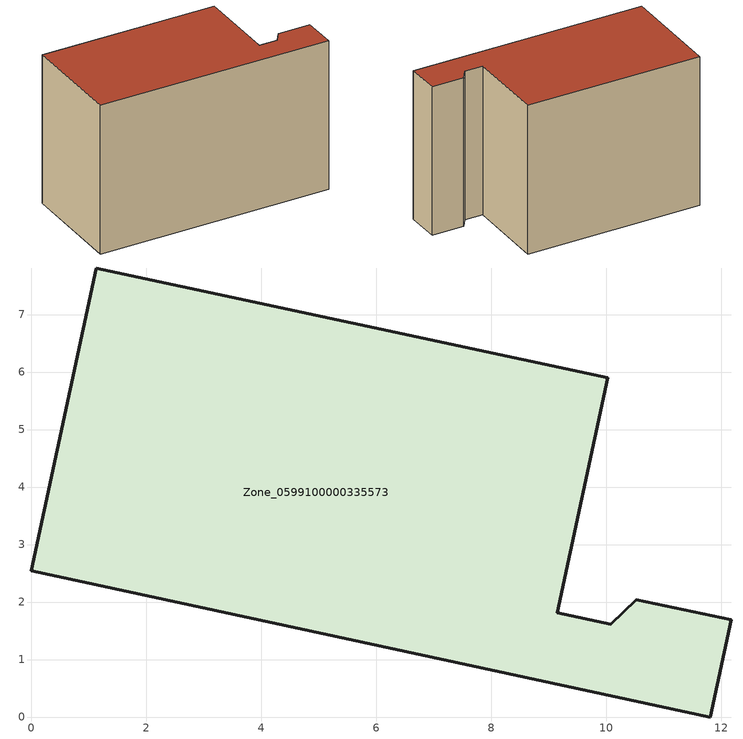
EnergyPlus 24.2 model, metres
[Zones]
Zone_0599100000335573
 floor ground (C_G): 0,2.54 1.13,7.81 10.03,5.9 9.15,1.81 10.08,1.61 10.52,2.04 12.17,1.69 11.81,0 z0
 wall outside (C_F): 1.13,7.81 0,2.54 11.81,0 12.17,1.69 10.52,2.04 10.08,1.61 9.15,1.81 10.03,5.9 1.13,7.81 z0:7.88
 roof outside (C_R): 10.52,2.04 10.08,1.61 9.15,1.81 10.03,5.9 1.13,7.81 0,2.54 11.81,0 12.17,1.69 z7.88
[BUILDING]
Pand.0599100000335573: North Axis=0; Terrain=City; Loads Convergence Tolerance Value=0.04; Temperature Convergence Tolerance Value=0.4; Solar Distribution=FullExterior; Maximum Number of Warmup Days=25; Minimum Number of Warmup Days=1
[Site:Location]
Rotterdam.The.Hague.AP_ZH_NLD Design_Conditions: Latitude=51.96; Longitude=4.45; Time Zone=1; Elevation=-4.5
[SITE:GROUNDTEMPERATURE:BUILDINGSURFACE]
18, 18, 18, 18, 18, 18, 18, 18, 18, 18, 18, 18
[MATERIAL] Thermal Absorptance=0.9; Solar Absorptance=0.7; Visible Absorptance=0.7
Name | Roughness | Thickness | Conductivity | Density | Specific Heat
G.TI.1975-1991 | MediumSmooth | 0.15 | 0.288461 | 540 | 1210
F.TI.1975-1991 | Rough | 0.3 | 0.230769 | 1920 | 840
R.TI.1975-1991 | MediumRough | 0.2 | 0.153846 | 1500 | 1000
[CONSTRUCTION]
C_G: G.TI.1975-1991
C_F: F.TI.1975-1991
C_R: R.TI.1975-1991
[ZONE]
Zone_0599100000335573: Type=1; Multiplier=1; Ceiling Height=Autocalculate; Volume=Autocalculate; Floor Area=autocalculate; Part of Total Floor Area=Yes
[ZONEINFILTRATION:DESIGNFLOWRATE]
Infil_Zone_0599100000335573: Zone or ZoneList or Space or SpaceList=Zone_0599100000335573; Schedule=AlwaysOn; Design Flow Rate Calculation Method=Flow/Area; Flow Rate per Floor Area=0.003; Constant Term Coefficient=1; Temperature Term Coefficient=0; Velocity Term Coefficient=0; Velocity Squared Term Coefficient=0
[HVACTEMPLATE:ZONE:IDEALLOADSAIRSYSTEM]
Zone_0599100000335573: Maximum Heating Supply Air Temperature=50; Minimum Cooling Supply Air Temperature=13; Maximum Heating Supply Air Humidity Ratio=0.0156; Minimum Cooling Supply Air Humidity Ratio=0.0077; Heating Limit=NoLimit; Cooling Limit=NoLimit; Dehumidification Control Type=ConstantSensibleHeatRatio; Cooling Sensible Heat Ratio=0.7; Dehumidification Setpoint=60; Humidification Control Type=None; Humidification Setpoint=30; Outdoor Air Method=None; Outdoor Air Flow Rate per Person=0.00944; Outdoor Air Flow Rate per Zone Floor Area=0; Outdoor Air Flow Rate per Zone=0; Demand Controlled Ventilation Type=None; Outdoor Air Economizer Type=NoEconomizer; Heat Recovery Type=None; Sensible Heat Recovery Effectiveness=0.7; Latent Heat Recovery Effectiveness=0.65
[ZONECONTROL:THERMOSTAT]
ThermostatControl_Zone_0599100000335573: Zone or ZoneList=Zone_0599100000335573; Control Type Schedule=DualSetpointControlType; Control 1=Thermostat_Zone_0599100000335573; Temperature Difference Between Cutout And Setpoint=0
[THERMOSTATSETPOINT:DUALSETPOINT]
Thermostat_Zone_0599100000335573: Heating Setpoint Temperature Schedule=HeatingSetpoint_Zone_0599100000335573; Cooling Setpoint Temperature Schedule=CoolingSetpoint_Zone_0599100000335573
[SCHEDULE:COMPACT]
HeatingSetpoint_Zone_0599100000335573: Through: 12/31, For: AllDays, Until: 24:00, 21
CoolingSetpoint_Zone_0599100000335573: Through: 12/31, For: AllDays, Until: 24:00, 24
DualSetpointControlType: Through: 12/31, For: AllDays, Until: 24:00, 4
AlwaysOn: Through: 12/31, For: AllDays, Until: 24:00, 1
